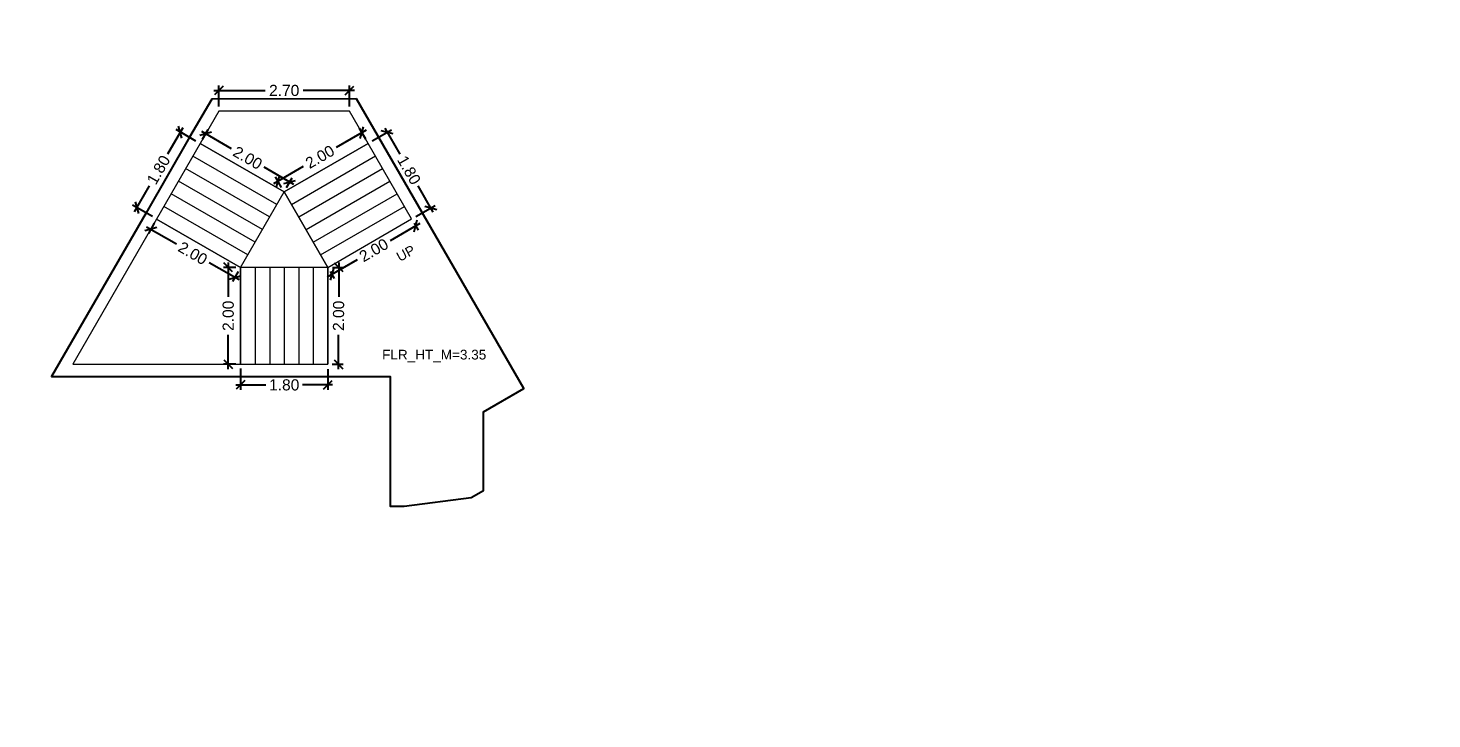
# Model space of a CAD drawing. Header units: metres. Extents: x 256329 to 886268, y -249371 to 355.
# Drawn here: x 287202.17 to 287231.16, y -1124.7 to -1110.44 of the extents above; entities that cross this region are included whole.
import ezdxf

# ---------------------------------------------------------------- set-up
doc = ezdxf.new("R2010")
doc.units = ezdxf.units.M
doc.header["$MEASUREMENT"] = 0
doc.header["$PDMODE"] = 35
doc.linetypes.add('CONTINOUS', pattern=[0])
doc.layers.get('0').update_dxf_attribs({"lineweight": 18})
doc.layers.get('Defpoints').update_dxf_attribs({"lineweight": 20})
doc.layers.add('A_TEXT', color=4, linetype='Continuous', lineweight=0, transparency=0.3)
for name, color, linetype, lineweight in [('BLK_2_FLR_33_STAIR_1_LANDING_1', 7, 'Continuous', 0), ('BLK_2_FLR_33_STAIR_2_FLIGHT_1', 7, 'Continuous', 0), ('BLK_2_FLR_33_STAIR_2_FLIGHT_2', 7, 'Continuous', 0), ('BLK_2_FLR_33_STAIR_2_FLIGHT_3', 7, 'Continuous', 0), ('BLK_2_FLR_33_STAIR_2_LANDING_2', 7, 'Continuous', 0)]:
    doc.layers.add(name, color=color, linetype=linetype, lineweight=lineweight)
doc.layers.add('BLK_2_FLR_33_STAIR_2', color=7, linetype='Continuous')
doc.styles.add('Arial', font='arial.ttf')
doc.styles.get("Standard").update_dxf_attribs({"font": 'arial.ttf'})
doc.dimstyles.new('METRIC DIM', dxfattribs={"dimtxt": 0.23, "dimasz": 0.18, "dimexe": 0.1, "dimexo": 0.1, "dimgap": 0.09, "dimtad": 0, "dimzin": 0, "dimdsep": 46, "dimtxsty": 'Standard', "dimblk": 'OBLIQUE', "dimcen": 0, "dimdle": 0.1, "dimclrd": 147, "dimclre": 147, "dimclrt": 7, "dimadec": 0, "dimazin": 0, "dimtfac": 1, "dimtofl": 0, "dimtmove": 0, "dimatfit": 2, "dimfxl": 0.125, "dimtolj": 1, "dimtzin": 0, "dimarcsym": 0})

# ---------------------------------------------------------------- blocks, each defined once
blk = doc.blocks.new('_Oblique')
at = {"color": 0, "linetype": 'ByBlock', "lineweight": -2}
blk.add_line((-0.5, -0.5), (0.5, 0.5), dxfattribs=at)
blk = doc.blocks.new('*D1956')
at = {"layer": 'BLK_2_FLR_33_STAIR_2_FLIGHT_2', "color": 147, "lineweight": -2, "transparency": 16777216}
for p, q in [((287205.364872, -1112.500108), (287205.054725, -1113.039845)), ((287205.637468, -1112.772083), (287205.228344, -1112.53699)), ((287204.368416, -1114.234201), (287204.678563, -1113.694464)), ((287204.740658, -1114.332766), (287204.331534, -1114.097673))]:
    blk.add_line(p, q, dxfattribs=at)
at = {"layer": 'Defpoints', "color": 0, "linetype": 'CONTINOUS', "transparency": 16777216}
for p in [(287205.724172, -1112.821906, 0.042641), (287204.418239, -1114.147496), (287204.827363, -1114.382589, 0.042641)]:
    blk.add_point(p, dxfattribs=at)
at = {"layer": 'BLK_2_FLR_33_STAIR_2_FLIGHT_2', "color": 147, "linetype": 'CONTINOUS', "lineweight": -2, "transparency": 16777216, "xscale": 0.18, "yscale": 0.18, "zscale": 0.18}
for p, rotation in [((287205.315049, -1112.586813), 60.117187), ((287204.418239, -1114.147496), 240.1171869999999)]:
    blk.add_blockref('_Oblique', p, dxfattribs=dict(at, rotation=rotation))
at = {"layer": 'BLK_2_FLR_33_STAIR_2_FLIGHT_2', "color": 7, "linetype": 'CONTINOUS', "transparency": 16777216, "insert": (287204.866644, -1113.367155), "char_height": 0.23, "attachment_point": 5, "rotation": 60.1171874}
blk.add_mtext('\\A1;1.80', dxfattribs=at)
blk = doc.blocks.new('*D1957')
at = {"layer": 'BLK_2_FLR_33_STAIR_1_LANDING_1', "color": 147, "lineweight": -2, "transparency": 16777216}
for p, q in [((287209.152977, -1112.54972), (287208.537051, -1112.903864)), ((287209.143578, -1112.733992), (287209.01644, -1112.512874)), ((287207.244436, -1113.647089), (287207.860361, -1113.292945)), ((287207.408419, -1113.73167), (287207.281281, -1113.510552))]:
    blk.add_line(p, q, dxfattribs=at)
at = {"layer": 'Defpoints', "color": 0, "linetype": 'CONTINOUS', "transparency": 16777216}
for p in [(287209.193424, -1112.820683, 0.042641), (287207.331127, -1113.597244), (287207.458265, -1113.818361, 0.042641)]:
    blk.add_point(p, dxfattribs=at)
at = {"layer": 'BLK_2_FLR_33_STAIR_1_LANDING_1', "color": 147, "linetype": 'CONTINOUS', "lineweight": -2, "transparency": 16777216, "xscale": 0.18, "yscale": 0.18, "zscale": 0.18}
for p, rotation in [((287209.066286, -1112.599565), 29.897956), ((287207.331127, -1113.597244), 209.897956)]:
    blk.add_blockref('_Oblique', p, dxfattribs=dict(at, rotation=rotation))
at = {"layer": 'BLK_2_FLR_33_STAIR_1_LANDING_1', "color": 7, "linetype": 'CONTINOUS', "transparency": 16777216, "insert": (287208.198706, -1113.098404), "char_height": 0.23, "attachment_point": 5, "rotation": 29.8979558}
blk.add_mtext('\\A1;2.00', dxfattribs=at)
blk = doc.blocks.new('*D1958')
at = {"layer": 'BLK_2_FLR_33_STAIR_2_FLIGHT_2', "color": 147, "lineweight": -2, "transparency": 16777216}
for p, q in [((287205.752806, -1112.571364), (287206.36816, -1112.924963)), ((287205.773995, -1112.735201), (287205.889333, -1112.534482)), ((287207.660308, -1113.667465), (287207.044953, -1113.313866)), ((287207.508088, -1113.731657), (287207.623426, -1113.530938))]:
    blk.add_line(p, q, dxfattribs=at)
at = {"layer": 'Defpoints', "color": 0, "linetype": 'CONTINOUS', "transparency": 16777216}
for p in [(287205.839511, -1112.621187), (287205.724172, -1112.821906, 0.042641), (287207.458265, -1113.818361, 0.042641)]:
    blk.add_point(p, dxfattribs=at)
at = {"layer": 'BLK_2_FLR_33_STAIR_2_FLIGHT_2', "color": 147, "linetype": 'CONTINOUS', "lineweight": -2, "transparency": 16777216, "xscale": 0.18, "yscale": 0.18, "zscale": 0.18}
for p, rotation in [((287205.839511, -1112.621187), 150.117187), ((287207.573603, -1113.617642), 330.117187)]:
    blk.add_blockref('_Oblique', p, dxfattribs=dict(at, rotation=rotation))
at = {"layer": 'BLK_2_FLR_33_STAIR_2_FLIGHT_2', "color": 7, "linetype": 'CONTINOUS', "transparency": 16777216, "insert": (287206.706557, -1113.119415), "char_height": 0.23, "attachment_point": 5, "rotation": 330.1171874}
blk.add_mtext('\\A1;2.00', dxfattribs=at)
blk = doc.blocks.new('*D1959')
at = {"layer": 'BLK_2_FLR_33_STAIR_2_FLIGHT_3', "color": 147, "lineweight": -2, "transparency": 16777216}
for p, q in [((287208.461454, -1115.379492), (287208.688733, -1115.38051)), ((287208.589182, -1115.280063), (287208.586005, -1115.989879)), ((287208.579333, -1117.48026), (287208.58251, -1116.770444)), ((287208.4525, -1117.379691), (287208.67978, -1117.380709))]:
    blk.add_line(p, q, dxfattribs=at)
at = {"layer": 'Defpoints', "color": 0, "linetype": 'CONTINOUS', "transparency": 16777216}
for p in [(287208.361455, -1115.379045, 0.042641), (287208.352501, -1117.379244, 0.042641), (287208.579781, -1117.380261)]:
    blk.add_point(p, dxfattribs=at)
at = {"layer": 'BLK_2_FLR_33_STAIR_2_FLIGHT_3', "color": 147, "linetype": 'CONTINOUS', "lineweight": -2, "transparency": 16777216, "xscale": 0.18, "yscale": 0.18, "zscale": 0.18}
for p, rotation in [((287208.588734, -1115.380062), 89.743523), ((287208.579781, -1117.380261), 269.743523)]:
    blk.add_blockref('_Oblique', p, dxfattribs=dict(at, rotation=rotation))
at = {"layer": 'BLK_2_FLR_33_STAIR_2_FLIGHT_3', "color": 7, "linetype": 'CONTINOUS', "transparency": 16777216, "insert": (287208.584258, -1116.380161), "char_height": 0.23, "attachment_point": 5, "rotation": 89.7435229}
blk.add_mtext('\\A1;2.00', dxfattribs=at)
blk = doc.blocks.new('*D1960')
at = {"layer": 'BLK_2_FLR_33_STAIR_2_FLIGHT_1', "color": 147, "lineweight": -2, "transparency": 16777216}
for p, q in [((287210.263386, -1114.474657), (287209.648972, -1114.829234)), ((287210.143112, -1114.466311), (287210.226758, -1114.611253)), ((287208.358489, -1115.57397), (287208.972902, -1115.219393)), ((287208.411439, -1115.465657), (287208.495084, -1115.610598))]:
    blk.add_line(p, q, dxfattribs=at)
at = {"layer": 'Defpoints', "color": 0, "linetype": 'CONTINOUS', "transparency": 16777216}
for p in [(287210.093129, -1114.379699, 0.042641), (287210.176774, -1114.524641), (287208.361455, -1115.379045, 0.042641)]:
    blk.add_point(p, dxfattribs=at)
at = {"layer": 'BLK_2_FLR_33_STAIR_2_FLIGHT_1', "color": 147, "linetype": 'CONTINOUS', "lineweight": -2, "transparency": 16777216, "xscale": 0.18, "yscale": 0.18, "zscale": 0.18}
for p, rotation in [((287210.176774, -1114.524641), 29.98915999999999), ((287208.445101, -1115.523986), 209.98916)]:
    blk.add_blockref('_Oblique', p, dxfattribs=dict(at, rotation=rotation))
at = {"layer": 'BLK_2_FLR_33_STAIR_2_FLIGHT_1', "color": 7, "linetype": 'CONTINOUS', "transparency": 16777216, "insert": (287209.310937, -1115.024314), "char_height": 0.23, "attachment_point": 5, "rotation": 29.9891596}
blk.add_mtext('\\A1;2.00', dxfattribs=at)
blk = doc.blocks.new('*D1961')
at = {"layer": 'BLK_2_FLR_33_STAIR_2_LANDING_2', "color": 147, "lineweight": -2, "transparency": 16777216}
for p, q in [((287204.77754, -1114.469294), (287204.657945, -1114.67742)), ((287204.621063, -1114.540892), (287205.236418, -1114.894491)), ((287206.528565, -1115.636993), (287205.913211, -1115.283394)), ((287206.511632, -1115.465749), (287206.392038, -1115.673875))]:
    blk.add_line(p, q, dxfattribs=at)
at = {"layer": 'Defpoints', "color": 0, "linetype": 'CONTINOUS', "transparency": 16777216}
for p in [(287204.827363, -1114.382589, 0.042641), (287204.707768, -1114.590715), (287206.561455, -1115.379045, 0.042641)]:
    blk.add_point(p, dxfattribs=at)
at = {"layer": 'BLK_2_FLR_33_STAIR_2_LANDING_2', "color": 147, "linetype": 'CONTINOUS', "lineweight": -2, "transparency": 16777216, "xscale": 0.18, "yscale": 0.18, "zscale": 0.18}
for p, rotation in [((287204.707768, -1114.590715), 150.117187), ((287206.44186, -1115.58717), 330.117187)]:
    blk.add_blockref('_Oblique', p, dxfattribs=dict(at, rotation=rotation))
at = {"layer": 'BLK_2_FLR_33_STAIR_2_LANDING_2', "color": 7, "linetype": 'CONTINOUS', "transparency": 16777216, "insert": (287205.574814, -1115.088943), "char_height": 0.23, "attachment_point": 5, "rotation": 330.1171874}
blk.add_mtext('\\A1;2.00', dxfattribs=at)
blk = doc.blocks.new('*D1962')
at = {"layer": 'BLK_2_FLR_33_STAIR_2_LANDING_2', "color": 147, "lineweight": -2, "transparency": 16777216}
for p, q in [((287206.461455, -1115.379045), (287206.205804, -1115.379045)), ((287206.305804, -1115.279045), (287206.305804, -1115.988758)), ((287206.305804, -1117.479045), (287206.305804, -1116.769331)), ((287206.461455, -1117.379045), (287206.205804, -1117.379045))]:
    blk.add_line(p, q, dxfattribs=at)
at = {"layer": 'Defpoints', "color": 0, "linetype": 'CONTINOUS', "transparency": 16777216}
for p in [(287206.561455, -1115.379045, 0.042641), (287206.305804, -1117.379045), (287206.561455, -1117.379045, 0.042641)]:
    blk.add_point(p, dxfattribs=at)
at = {"layer": 'BLK_2_FLR_33_STAIR_2_LANDING_2', "color": 147, "linetype": 'CONTINOUS', "lineweight": -2, "transparency": 16777216, "xscale": 0.18, "yscale": 0.18, "zscale": 0.18}
for p, rotation in [((287206.305804, -1115.379045), 90), ((287206.305804, -1117.379045), 270)]:
    blk.add_blockref('_Oblique', p, dxfattribs=dict(at, rotation=rotation))
at = {"layer": 'BLK_2_FLR_33_STAIR_2_LANDING_2', "color": 7, "linetype": 'CONTINOUS', "transparency": 16777216, "insert": (287206.305804, -1116.379045), "char_height": 0.23, "attachment_point": 5, "rotation": 90}
blk.add_mtext('\\A1;2.00', dxfattribs=at)
blk = doc.blocks.new('*D1963')
at = {"layer": 'BLK_2_FLR_33_STAIR_2_FLIGHT_1', "color": 147, "lineweight": -2, "transparency": 16777216}
for p, q in [((287209.280036, -1112.7707), (287209.675542, -1112.542453)), ((287209.538947, -1112.505825), (287209.850095, -1113.044985)), ((287210.538619, -1114.238065), (287210.227471, -1113.698905)), ((287210.179741, -1114.329715), (287210.575247, -1114.101469))]:
    blk.add_line(p, q, dxfattribs=at)
at = {"layer": 'Defpoints', "color": 0, "linetype": 'CONTINOUS', "transparency": 16777216}
for p in [(287209.193424, -1112.820683, 0.042641), (287210.488635, -1114.151453), (287210.093129, -1114.379699, 0.042641)]:
    blk.add_point(p, dxfattribs=at)
at = {"layer": 'BLK_2_FLR_33_STAIR_2_FLIGHT_1', "color": 147, "linetype": 'CONTINOUS', "lineweight": -2, "transparency": 16777216, "xscale": 0.18, "yscale": 0.18, "zscale": 0.18}
for p, rotation in [((287209.58893, -1112.592437), 119.98916), ((287210.488635, -1114.151453), 299.98916)]:
    blk.add_blockref('_Oblique', p, dxfattribs=dict(at, rotation=rotation))
at = {"layer": 'BLK_2_FLR_33_STAIR_2_FLIGHT_1', "color": 7, "linetype": 'CONTINOUS', "transparency": 16777216, "insert": (287210.038783, -1113.371945), "char_height": 0.23, "attachment_point": 5, "rotation": 299.9891596}
blk.add_mtext('\\A1;1.80', dxfattribs=at)
blk = doc.blocks.new('*D1964')
at = {"layer": 'BLK_2_FLR_33_STAIR_2_FLIGHT_3', "color": 147, "lineweight": -2, "transparency": 16777216}
for p, q in [((287206.561455, -1117.465246), (287206.561455, -1117.906223)), ((287208.361455, -1117.479045), (287208.361455, -1117.906223)), ((287206.461455, -1117.806223), (287207.083955, -1117.806223)), ((287208.461455, -1117.806223), (287207.838955, -1117.806223))]:
    blk.add_line(p, q, dxfattribs=at)
at = {"layer": 'Defpoints', "color": 0, "linetype": 'CONTINOUS', "transparency": 16777216}
for p in [(287206.561455, -1117.365246, 0.042641), (287208.361455, -1117.379045, 0.042641), (287206.561455, -1117.806223)]:
    blk.add_point(p, dxfattribs=at)
at = {"layer": 'BLK_2_FLR_33_STAIR_2_FLIGHT_3', "color": 147, "linetype": 'CONTINOUS', "lineweight": -2, "transparency": 16777216, "xscale": 0.18, "yscale": 0.18, "zscale": 0.18, "rotation": 180}
blk.add_blockref('_Oblique', (287206.561455, -1117.806223), dxfattribs=at)
at = {"layer": 'BLK_2_FLR_33_STAIR_2_FLIGHT_3', "color": 147, "linetype": 'CONTINOUS', "lineweight": -2, "transparency": 16777216, "xscale": 0.18, "yscale": 0.18, "zscale": 0.18}
blk.add_blockref('_Oblique', (287208.361455, -1117.806223), dxfattribs=at)
at = {"layer": 'BLK_2_FLR_33_STAIR_2_FLIGHT_3', "color": 7, "linetype": 'CONTINOUS', "transparency": 16777216, "insert": (287207.461455, -1117.806223), "char_height": 0.23, "attachment_point": 5}
blk.add_mtext('\\A1;1.80', dxfattribs=at)
blk = doc.blocks.new('*D1965')
at = {"layer": 'BLK_2_FLR_33_STAIR_1_LANDING_1', "color": 147, "lineweight": -2, "transparency": 16777216}
for p, q in [((287206.111165, -1112.058132), (287206.111165, -1111.628253)), ((287208.810105, -1112.057468), (287208.810105, -1111.628253)), ((287206.011165, -1111.728253), (287207.070349, -1111.728253)), ((287208.910105, -1111.728253), (287207.850922, -1111.728253))]:
    blk.add_line(p, q, dxfattribs=at)
at = {"layer": 'Defpoints', "color": 0, "linetype": 'CONTINOUS', "transparency": 16777216}
for p in [(287206.111165, -1111.728253), (287206.111165, -1112.158132, 0.042641), (287208.810105, -1112.157468, 0.042641)]:
    blk.add_point(p, dxfattribs=at)
at = {"layer": 'BLK_2_FLR_33_STAIR_1_LANDING_1', "color": 147, "linetype": 'CONTINOUS', "lineweight": -2, "transparency": 16777216, "xscale": 0.18, "yscale": 0.18, "zscale": 0.18, "rotation": 180}
blk.add_blockref('_Oblique', (287206.111165, -1111.728253), dxfattribs=at)
at = {"layer": 'BLK_2_FLR_33_STAIR_1_LANDING_1', "color": 147, "linetype": 'CONTINOUS', "lineweight": -2, "transparency": 16777216, "xscale": 0.18, "yscale": 0.18, "zscale": 0.18}
blk.add_blockref('_Oblique', (287208.810105, -1111.728253), dxfattribs=at)
at = {"layer": 'BLK_2_FLR_33_STAIR_1_LANDING_1', "color": 7, "linetype": 'CONTINOUS', "transparency": 16777216, "insert": (287207.460635, -1111.728253), "char_height": 0.23, "attachment_point": 5}
blk.add_mtext('\\A1;2.70', dxfattribs=at)

msp = doc.modelspace()

# ---------------------------------------------------------------- linework, layer by layer
at = {"color": 5, "linetype": 'CONTINOUS'}
for p, q in [((287206.561455, -1115.379045, 0.085282), (287207.458265, -1113.818361, 0.085282)), ((287208.361455, -1115.379045, 0.085282), (287206.561455, -1115.379045, 0.085282))]:
    msp.add_line(p, q, dxfattribs=at)
at = {"color": 5, "linetype": 'CONTINOUS', "elevation": 0.085282}
msp.add_lwpolyline([(287208.361455, -1115.379045), (287207.458265, -1113.818361)], dxfattribs=at)
at = {"layer": 'BLK_2_FLR_33_STAIR_1_LANDING_1', "linetype": 'CONTINOUS', "elevation": 0.085282}
msp.add_lwpolyline([(287208.810105, -1112.157468), (287206.111165, -1112.158132), (287205.724172, -1112.821906), (287207.458265, -1113.818361), (287209.193424, -1112.820683), (287208.810105, -1112.157468)], dxfattribs=at)
at = {"layer": 'BLK_2_FLR_33_STAIR_2', "color": 7, "linetype": 'CONTINOUS', "elevation": 0.085282}
msp.add_lwpolyline([(287208.956301, -1111.904114), (287205.965606, -1111.904849), (287205.50493, -1112.695005), (287204.607861, -1114.25614), (287202.65705, -1117.634026), (287209.649453, -1117.631), (287209.650122, -1120.307592), (287209.939415, -1120.307519), (287211.324597, -1120.129954), (287211.57793, -1119.983743), (287211.577617, -1118.360802), (287212.408583, -1117.880592)], close=True, dxfattribs=at)
at = {"layer": 'BLK_2_FLR_33_STAIR_2_FLIGHT_1', "color": 3, "linetype": 'CONTINOUS'}
for p, q in [((287207.458265, -1113.818361, 0.085282), (287209.193424, -1112.820683, 0.085282)), ((287207.611701, -1114.079865, 0.085282), (287209.343375, -1113.080519, 0.085282)), ((287207.761652, -1114.339701, 0.085282), (287209.493325, -1113.340355, 0.085282)), ((287207.911602, -1114.599537, 0.085282), (287209.643276, -1113.600191, 0.085282)), ((287208.061553, -1114.859373, 0.085282), (287209.793227, -1113.860027, 0.085282)), ((287208.211504, -1115.119209, 0.085282), (287209.943178, -1114.119863, 0.085282)), ((287208.361455, -1115.379045, 0.085282), (287210.093129, -1114.379699, 0.085282))]:
    msp.add_line(p, q, dxfattribs=at)
at = {"layer": 'BLK_2_FLR_33_STAIR_2_FLIGHT_1', "ltscale": 0.05, "elevation": 0.085282}
msp.add_lwpolyline([(287207.458265, -1113.818361), (287208.361455, -1115.379045), (287210.093129, -1114.379699), (287209.193424, -1112.820683), (287207.458265, -1113.818361)], dxfattribs=at)
at = {"layer": 'BLK_2_FLR_33_STAIR_2_FLIGHT_2', "color": 3, "linetype": 'CONTINOUS'}
for p, q in [((287207.458265, -1113.818361, 0.085282), (287205.724172, -1112.821906, 0.085282)), ((287207.159328, -1114.338589, 0.085282), (287205.425236, -1113.342134, 0.085282)), ((287207.308796, -1114.078475, 0.085282), (287205.574704, -1113.08202, 0.085282)), ((287207.00986, -1114.598703, 0.085282), (287205.275767, -1113.602248, 0.085282)), ((287206.860392, -1114.858817, 0.085282), (287205.126299, -1113.862362, 0.085282)), ((287206.710923, -1115.118931, 0.085282), (287204.976831, -1114.122475, 0.085282)), ((287206.561455, -1115.379045, 0.085282), (287204.827363, -1114.382589, 0.085282))]:
    msp.add_line(p, q, dxfattribs=at)
at = {"layer": 'BLK_2_FLR_33_STAIR_2_FLIGHT_2', "color": 7, "linetype": 'CONTINOUS', "elevation": 0.085282}
msp.add_lwpolyline([(287205.724172, -1112.821906), (287204.827363, -1114.382589), (287206.561455, -1115.379045), (287207.458265, -1113.818361), (287205.724172, -1112.821906)], dxfattribs=at)
at = {"layer": 'BLK_2_FLR_33_STAIR_2_FLIGHT_3', "color": 3, "linetype": 'CONTINOUS'}
for p, q in [((287206.561455, -1115.379045, 0.085282), (287206.561455, -1117.379045, 0.085282)), ((287206.861455, -1115.379045, 0.085282), (287206.861455, -1117.379045, 0.085282)), ((287207.161455, -1115.379045, 0.085282), (287207.161455, -1117.379045, 0.085282)), ((287207.461455, -1115.379045, 0.085282), (287207.461455, -1117.379045, 0.085282)), ((287207.761455, -1115.379045, 0.085282), (287207.761455, -1117.379045, 0.085282)), ((287208.061455, -1115.379045, 0.085282), (287208.061455, -1117.379045, 0.085282)), ((287208.361455, -1115.379045, 0.085282), (287208.361455, -1117.379045, 0.085282))]:
    msp.add_line(p, q, dxfattribs=at)
at = {"layer": 'BLK_2_FLR_33_STAIR_2_FLIGHT_3', "color": 7, "linetype": 'CONTINOUS', "elevation": 0.085282}
msp.add_lwpolyline([(287208.361455, -1115.379045), (287206.561455, -1115.379045), (287206.561455, -1117.379045), (287208.361455, -1117.379045)], close=True, dxfattribs=at)
at = {"layer": 'BLK_2_FLR_33_STAIR_2_LANDING_2', "color": 7, "linetype": 'CONTINOUS', "elevation": 0.085282}
msp.add_lwpolyline([(287206.561455, -1115.379045), (287204.827363, -1114.382589), (287203.09642, -1117.379768), (287206.561455, -1117.379768), (287206.561455, -1115.379045)], dxfattribs=at)

# ---------------------------------------------------------------- texts
at = {"layer": 'A_TEXT', "lineweight": 0, "insert": (287208.723605, -1115.871523, 0.085282), "char_height": 0.2, "width": 2.485498, "attachment_point": 7, "rotation": 28.1279772, "style": 'Arial'}
msp.add_mtext('\\pxi2.2673,qc;UP', dxfattribs=at)
at = {"layer": 'BLK_2_FLR_33_STAIR_2', "color": 7, "linetype": 'CONTINOUS', "insert": (287211.633614, -1117.081043, 0.042641), "char_height": 0.2, "attachment_point": 3}
msp.add_mtext_dynamic_manual_height_columns('FLR_HT_M=3.35', width=2.272281, gutter_width=0.405, heights=[0.300679], dxfattribs=at)

# ---------------------------------------------------------------- dimensions: what is measured, and where the dimension line sits
at = {"layer": 'BLK_2_FLR_33_STAIR_1_LANDING_1', "color": 1, "linetype": 'CONTINOUS'}
dim = msp.add_linear_dim(base=(287206.111165, -1111.728253, 0.042641), p1=(287208.810105, -1112.157468, 0.085282), p2=(287206.111165, -1112.158132, 0.085282), angle=180, dimstyle='METRIC DIM', override={"dimfxl": 0.18}, dxfattribs=at)
dim.commit()
dim.dimension.update_dxf_attribs({"geometry": '*D1965', "text_midpoint": (287207.460635, -1111.728253, 0.042641)})
at = {"layer": 'BLK_2_FLR_33_STAIR_1_LANDING_1', "color": 2, "linetype": 'CONTINOUS'}
dim = msp.add_aligned_dim(p1=(287209.193424, -1112.820683, 0.085282), p2=(287207.458265, -1113.818361, 0.085282), distance=-0.255062, dimstyle='METRIC DIM', override={"dimfxl": 0.18}, dxfattribs=at)
dim.commit()
dim.dimension.update_dxf_attribs({"geometry": '*D1957', "text_midpoint": (287208.198706, -1113.098404, 0.042641)})
at = {"layer": 'BLK_2_FLR_33_STAIR_2_FLIGHT_1', "color": 1, "linetype": 'CONTINOUS'}
dim = msp.add_aligned_dim(p1=(287209.193424, -1112.820683, 0.085282), p2=(287210.093129, -1114.379699, 0.085282), distance=0.456641, dimstyle='METRIC DIM', override={"dimfxl": 0.18}, dxfattribs=at)
dim.commit()
dim.dimension.update_dxf_attribs({"geometry": '*D1963', "text_midpoint": (287210.038783, -1113.371945, 0.042641)})
at = {"layer": 'BLK_2_FLR_33_STAIR_2_FLIGHT_1', "color": 2, "linetype": 'CONTINOUS'}
dim = msp.add_aligned_dim(p1=(287208.361455, -1115.379045, 0.085282), p2=(287210.093129, -1114.379699, 0.085282), distance=-0.167346, dimstyle='METRIC DIM', override={"dimfxl": 0.18}, dxfattribs=at)
dim.commit()
dim.dimension.update_dxf_attribs({"geometry": '*D1960', "text_midpoint": (287209.310937, -1115.024314, 0.042641)})
at = {"layer": 'BLK_2_FLR_33_STAIR_2_FLIGHT_2', "color": 1, "linetype": 'CONTINOUS'}
dim = msp.add_aligned_dim(p1=(287205.724172, -1112.821906, 0.085282), p2=(287204.827363, -1114.382589, 0.085282), distance=-0.471859, dimstyle='METRIC DIM', override={"dimfxl": 0.18}, dxfattribs=at)
dim.commit()
dim.dimension.update_dxf_attribs({"geometry": '*D1956', "text_midpoint": (287204.866644, -1113.367155, 0.042641)})
at = {"layer": 'BLK_2_FLR_33_STAIR_2_FLIGHT_2', "color": 2, "linetype": 'CONTINOUS'}
dim = msp.add_aligned_dim(p1=(287207.458265, -1113.818361, 0.085282), p2=(287205.724172, -1112.821906, 0.085282), distance=-0.231498, dimstyle='METRIC DIM', override={"dimfxl": 0.18}, dxfattribs=at)
dim.commit()
dim.dimension.update_dxf_attribs({"geometry": '*D1958', "text_midpoint": (287206.706557, -1113.119415, 0.042641)})
at = {"layer": 'BLK_2_FLR_33_STAIR_2_FLIGHT_3', "color": 2, "linetype": 'CONTINOUS'}
dim = msp.add_aligned_dim(p1=(287208.361455, -1115.379045, 0.085282), p2=(287208.352501, -1117.379244, 0.085282), distance=0.227282, dimstyle='METRIC DIM', override={"dimfxl": 0.18}, dxfattribs=at)
dim.commit()
dim.dimension.update_dxf_attribs({"geometry": '*D1959', "text_midpoint": (287208.584258, -1116.380161, 0.042641)})
at = {"layer": 'BLK_2_FLR_33_STAIR_2_FLIGHT_3', "color": 1, "linetype": 'CONTINOUS'}
dim = msp.add_linear_dim(base=(287206.561455, -1117.806223, 0.042641), p1=(287208.361455, -1117.379045, 0.085282), p2=(287206.561455, -1117.365246, 0.085282), angle=180, dimstyle='METRIC DIM', override={"dimfxl": 0.18}, dxfattribs=at)
dim.commit()
dim.dimension.update_dxf_attribs({"geometry": '*D1964', "text_midpoint": (287207.461455, -1117.806223, 0.042641)})
at = {"layer": 'BLK_2_FLR_33_STAIR_2_LANDING_2', "color": 1, "linetype": 'CONTINOUS'}
dim = msp.add_aligned_dim(p1=(287206.561455, -1115.379045, 0.085282), p2=(287204.827363, -1114.382589, 0.085282), distance=0.24004, dimstyle='METRIC DIM', override={"dimfxl": 0.18}, dxfattribs=at)
dim.commit()
dim.dimension.update_dxf_attribs({"geometry": '*D1961', "text_midpoint": (287205.574814, -1115.088943, 0.042641)})
at = {"layer": 'BLK_2_FLR_33_STAIR_2_LANDING_2', "color": 2, "linetype": 'CONTINOUS'}
dim = msp.add_aligned_dim(p1=(287206.561455, -1115.379045, 0.085282), p2=(287206.561455, -1117.379045, 0.085282), distance=-0.255651, dimstyle='METRIC DIM', override={"dimfxl": 0.18}, dxfattribs=at)
dim.commit()
dim.dimension.update_dxf_attribs({"geometry": '*D1962', "text_midpoint": (287206.305804, -1116.379045, 0.042641)})

doc.saveas('drawing.dxf')
